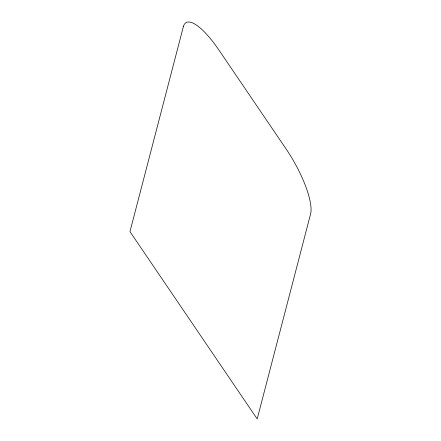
<?xml version="1.0" encoding="UTF-8"?>
<svg xmlns="http://www.w3.org/2000/svg" width="441" height="441" viewBox="0 0 441 441"><rect width="100%" height="100%" fill="white"/><g stroke="black" fill="none" stroke-linecap="round" stroke-linejoin="round"><path stroke-width="0.66" d="M183.34 26.736L129.968 231.619L257.202 418.95L310.569 214.067A55.346 15.727 60.6 0 0 286.11 148.975L218.747 49.8A55.346 15.727 60.6 0 0 183.34 26.736"/></g></svg>
